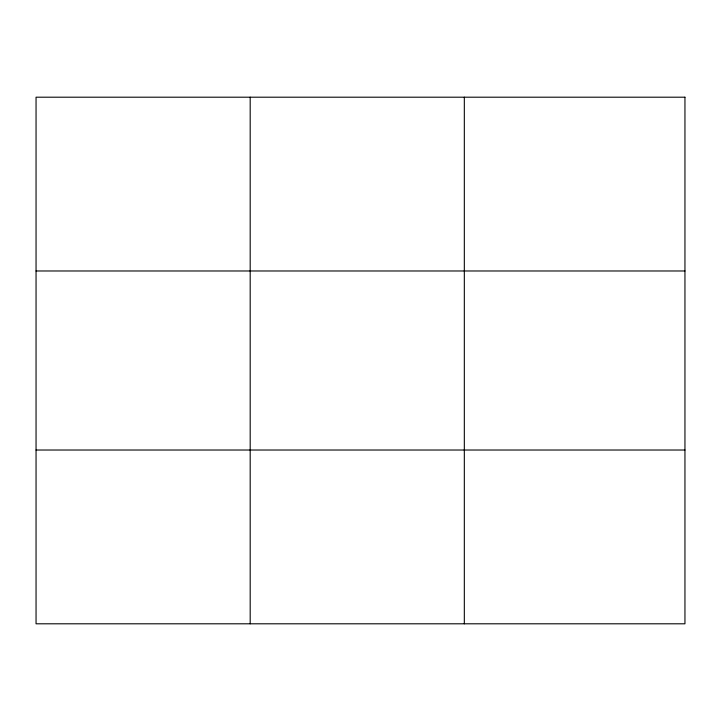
<?xml version="1.0" encoding="UTF-8"?>
<svg xmlns="http://www.w3.org/2000/svg" width="721" height="721" viewBox="0 0 721 721"><rect width="100%" height="100%" fill="white"/><g stroke="black" fill="none" stroke-linecap="round" stroke-linejoin="round"><path stroke-width="1.08" d="M250.187 623.8L250.187 97.2M464.324 623.8L464.324 97.2M36.05 270.979L684.95 270.979M36.05 450.021L684.95 450.021M684.95 97.2L684.95 623.8L36.05 623.8L36.05 97.2L684.95 97.2"/></g></svg>
